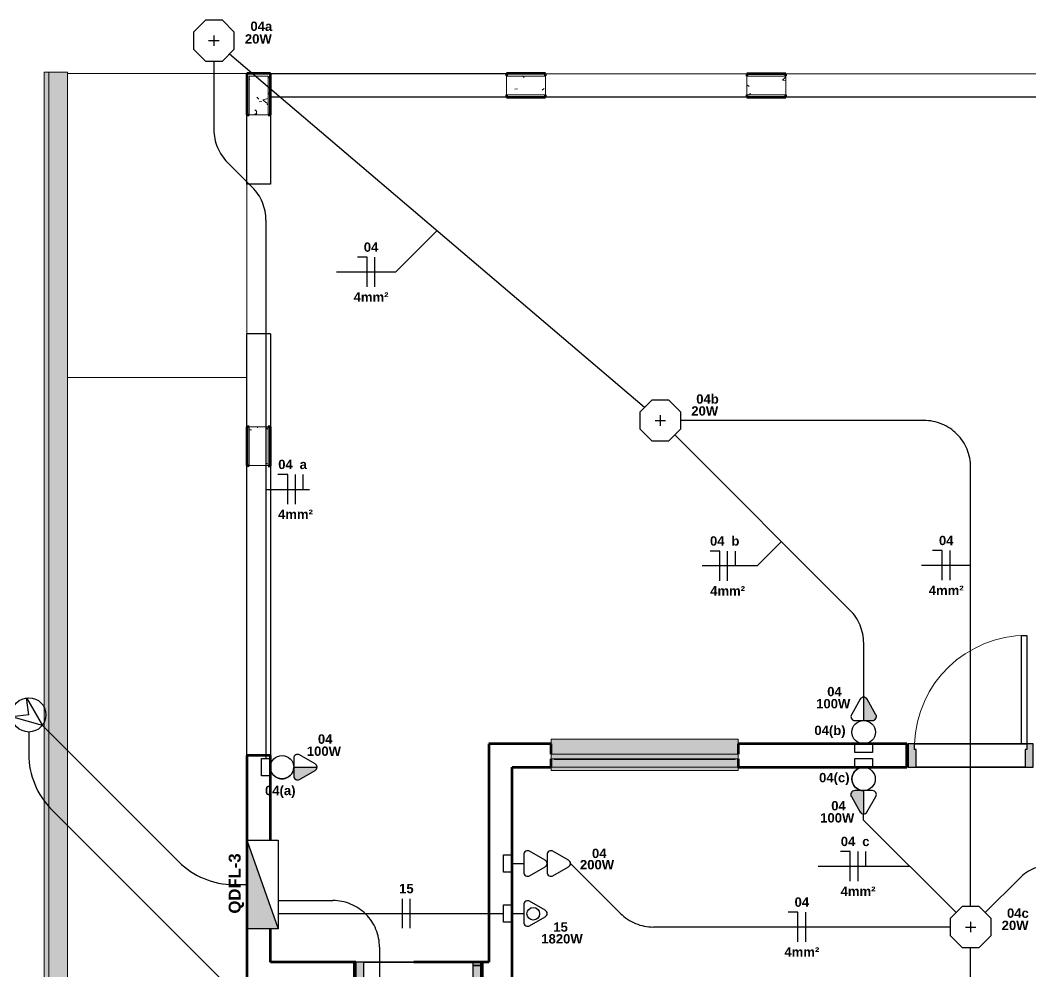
# Model space of a CAD drawing. Extents: x 1450 to 1868, y 82 to 351.
# Drawn here: x 1494.65 to 1501.13, y 143.37 to 149.48 of the extents above; entities that cross this region are included whole.
import ezdxf
from ezdxf.enums import TextEntityAlignment as Align

# ---------------------------------------------------------------- set-up
doc = ezdxf.new("R2010")
doc.units = 0
doc.header["$LTSCALE"] = 0.5
doc.linetypes.add('ELETRODUTO_TETO', pattern=[1000, 1000, 0])
doc.layers.get('0').update_dxf_attribs({"linetype": 'CONTINUOUS'})
for name, color, linetype, lineweight in [('A-DOOR', 31, 'CONTINUOUS', 25), ('A-DOOR-FRAM', 31, 'CONTINUOUS', 9), ('A-FLOR', 192, 'CONTINUOUS', 9), ('A-GLAZ', 151, 'CONTINUOUS', 9), ('A-WALL', 113, 'CONTINUOUS', 30), ('S-BEAM', 12, 'CONTINUOUS', 9), ('S-COLS', 52, 'CONTINUOUS', 9)]:
    doc.layers.add(name, color=color, linetype=linetype, lineweight=lineweight)
for name, color, linetype in [('CENTRAL DE AR', 10, 'CONTINUOUS'), ('Derivação', 7, 'CONTINUOUS'), ('ELETRODUTO', 7, 'CONTINUOUS'), ('ELETRODUTO_TETO', 2, 'CONTINUOUS'), ('FIACAO', 7, 'CONTINUOUS'), ('Iluminação', 7, 'CONTINUOUS'), ('INDICACAO_BIT_FIACAO', 7, 'CONTINUOUS'), ('INDICACAO_CIRCUITO', 2, 'CONTINUOUS'), ('INDICACAO_INTERRUPTOR_FIA', 2, 'CONTINUOUS'), ('INDICACAO_POTENCIA', 1, 'CONTINUOUS'), ('INTERRUPTORES', 1, 'CONTINUOUS'), ('LINHA_DE_CHAMADA', 7, 'CONTINUOUS'), ('LUMINÁRIAS', 3, 'CONTINUOUS'), ('QUADROS', 7, 'CONTINUOUS'), ('Texto', 1, 'CONTINUOUS'), ('TOMADAS ABNT', 10, 'CONTINUOUS'), ('X_LIGACAO_VIRTUAL_OBJ', 7, 'CONTINUOUS')]:
    doc.layers.add(name, color=color, linetype=linetype)
doc.styles.add('Arial', font='arialbd.ttf', dxfattribs={"height": 100})

# ---------------------------------------------------------------- blocks, each defined once
blk = doc.blocks.new('Porta Simples de Abrir - 70x210cm - Marco de Madeira-3450791-Planta Baixa')
at = {"layer": 'A-DOOR-FRAM', "lineweight": 25}
h = blk.add_hatch(color=256, dxfattribs=at)
h.paths.add_polyline_path([(-400, -75), (-350, -75), (-350, 38), (-360, 38), (-360, 75), (-400, 75), (-400, -55.9)], flags=0)
h.paths.add_polyline_path([(350, -75), (400, -75), (400, 75), (360, 75), (359.9, 38), (350, 38), (350, -49.8)], flags=0)
at = {"layer": 'A-DOOR'}
for p, q in [((325, 75), (325, 771)), ((325, 771), (360, 771)), ((360, 771), (360, 75)), ((360, 75), (-360, 75)), ((360, 75), (325, 75)), ((-350, -75), (350, -75))]:
    blk.add_line(p, q, dxfattribs=at)
at = {"layer": 'A-DOOR', "lineweight": 9}
blk.add_arc((360, 50.9), 720.1, 90, 178.07863, dxfattribs=at)
at = {"layer": 'A-DOOR-FRAM', "lineweight": 25}
for p, q in [((-360, 75), (-400, 75)), ((-400, 75), (-400, -75)), ((-360, 38), (-360, 75)), ((360, 75), (360, 38)), ((400, 75), (360, 75)), ((400, -75), (400, 75)), ((-350, 38), (-360, 38)), ((-350, -75), (-350, 38)), ((360, 38), (350, 38)), ((350, 38), (350, -75)), ((-400, -75), (-350, -75)), ((350, -75), (400, -75))]:
    blk.add_line(p, q, dxfattribs=at)
blk = doc.blocks.new('Janela 2 Folhas Metalon - Janela 2 Folhas Metalon-3066233-Planta Baixa')
at = {"layer": 'A-GLAZ'}
h = blk.add_hatch(color=256, dxfattribs=at)
h.paths.add_polyline_path([(-600, -75), (600, -75), (600, -20), (580, -20), (579.6, -25), (-580, -25), (-580, -20), (-600, -20), (-600, -74)], flags=0)
h.paths.add_polyline_path([(-600, 10), (600, 10), (600, 105), (-600, 105), (-600, 40)], flags=0)
for points in [[(-600, -20), (600, -20), (600, 10), (-600, 10)], [(-580, -25), (0, -25), (0, -20), (-580, -20), (-580, -21.7)], [(0, -25), (580, -25), (580, -20), (0, -20), (0, -22.5)], [(-600, -95), (600, -95), (599.9, -75), (-600, -75)]]:
    blk.add_hatch(color=256, dxfattribs=at).paths.add_polyline_path(points, flags=0)
for p, q in [((600, 105), (-600, 105)), ((-600, 105), (-600, 75)), ((600, 75), (600, 105)), ((-600, 10), (600, 10)), ((-600, 10), (-600, -20)), ((600, -20), (600, 10)), ((600, -20), (-600, -20)), ((-580, -20), (-580, -25)), ((0, -25), (-580, -25)), ((0, -20), (0, -25)), ((0, -25), (0, -20)), ((580, -25), (0, -25)), ((580, -25), (580, -20)), ((600, -75), (-600, -75)), ((-600, -75), (-600, -95)), ((-600, -95), (600, -95)), ((600, -95), (600, -75))]:
    blk.add_line(p, q, dxfattribs=at)
blk = doc.blocks.new('Pilar Retangular de Concreto - 12x30 cm-3076736-Planta Baixa')
at = {"layer": 'S-COLS'}
h = blk.add_hatch(dxfattribs=at)
h.set_pattern_fill('FP_4', color=256, style=0, pattern_type=2)
h.set_pattern_definition([(45, (11883.38, 11600.1), (360.203, -63.514), [38.1, -419.1]), (350, (11883.38, 11600.1), (-36.914, 386.8025), [30.48, -335.28]), (95.451, (11913.4, 11594.8), (323.2915, 323.287), [32.38, -356.18]), (41.184, (11892.23, 11701.3), (532.767, -131.018), [57.15, -628.65]), (91.636, (11936.63, 11690.4), (516.128, 451.59), [48.57, -534.27]), (346.184, (11892.23, 11701.3), (516.132, 451.585), [45.72, -502.92]), (16, (11940.62, 11671.58), (284.2486, -230.18), [38.1, -419.1]), (321, (11940.62, 11671.58), (155.24, 356.2015), [30.48, -335.28]), (66.451, (11964.3, 11652.4), (439.49, 126.018), [32.38, -356.18]), (32.5, (11883.38, 11600.1), (20.8921, 167.9283), [16.764, -314.452, 16.764, -323.596, -336.55]), (32.5, (11883.38, 11600.1), (20.8921, 167.9283), [-671.576, 16.764, -319.786]), (2.5, (11883.38, 11600.1), (150.593, 187.9517), [16.764, -177.292, 16.764, -306.832, -128.27]), (2.5, (11883.38, 11600.1), (150.593, 187.9517), [-517.652, 16.764, -111.506]), (322.5, (11770.52, 11609.97), (269.1512, -35.0498), [16.764, -110.236, 16.764, -905.256]), (322.5, (11770.52, 11609.97), (269.1512, -35.0498), [-143.764, -379.476, 16.764, -509.016]), (312.5, (11719.92, 11614.4), (299.5633, 24.8387), [16.764, -148.336, 16.764, -246.38, -373.38]), (312.5, (11719.92, 11614.4), (299.5633, 24.8387), [-428.244, 16.764, -356.616])])
h.paths.add_polyline_path([(-60, -125), (60, -125), (60, 125), (-60, 125), (-60, -113.2)], flags=0)
for p, q in [((60, 125), (-60, 125)), ((-60, 125), (-60, -125)), ((60, -125), (60, 125)), ((-60, -125), (60, -125))]:
    blk.add_line(p, q, dxfattribs=at)
blk = doc.blocks.new('Pilar Retangular de Concreto - 12x30 cm-V1-Planta Baixa')
at = {"layer": 'S-COLS'}
h = blk.add_hatch(dxfattribs=at)
h.set_pattern_fill('FP_5', color=256, style=0, pattern_type=2)
h.set_pattern_definition([(135, (-11535.1, 10168.38), (63.514, 360.203), [38.1, -419.1]), (80, (-11535.1, 10168.38), (-386.8025, -36.914), [30.48, -335.28]), (185.451, (-11529.8, 10198.4), (-323.287, 323.2915), [32.38, -356.18]), (131.184, (-11636.3, 10177.23), (131.018, 532.767), [57.15, -628.65]), (181.636, (-11625.4, 10221.63), (-451.59, 516.128), [48.57, -534.27]), (76.184, (-11636.3, 10177.23), (-451.585, 516.132), [45.72, -502.92]), (106, (-11606.58, 10225.62), (230.18, 284.2486), [38.1, -419.1]), (51, (-11606.58, 10225.62), (-356.2015, 155.24), [30.48, -335.28]), (156.451, (-11587.4, 10249.3), (-126.018, 439.49), [32.38, -356.18]), (122.5, (-11535.1, 10168.38), (-167.9283, 20.8921), [16.764, -314.452, 16.764, -660.146]), (122.5, (-11535.1, 10168.38), (-167.9283, 20.8921), [-347.98, -323.596, 16.764, -319.786]), (92.5, (-11535.1, 10168.38), (-187.9517, 150.593), [16.764, -177.292, 16.764, -435.102]), (92.5, (-11535.1, 10168.38), (-187.9517, 150.593), [-210.82, -306.832, 16.764, -111.506]), (52.5, (-11544.97, 10055.52), (35.0498, 269.1512), [16.764, -110.236, 16.764, -905.256]), (52.5, (-11544.97, 10055.52), (35.0498, 269.1512), [-143.764, -379.476, 16.764, -509.016]), (42.5, (-11549.4, 10004.92), (-24.8387, 299.5633), [16.764, -148.336, 16.764, -246.38, -373.38]), (42.5, (-11549.4, 10004.92), (-24.8387, 299.5633), [-428.244, 16.764, -356.616])])
h.paths.add_polyline_path([(60, -125), (60, 125), (-60, 125), (-60, -125)], flags=0)
for p, q in [((60, 125), (-60, 125)), ((-60, 125), (-60, -125)), ((60, -125), (60, 125)), ((-60, -125), (60, -125))]:
    blk.add_line(p, q, dxfattribs=at)
blk = doc.blocks.new('Pilar Retangular de Concreto - 12x30 cm-V2-Planta Baixa')
at = {"layer": 'S-COLS'}
h = blk.add_hatch(dxfattribs=at)
h.set_pattern_fill('FP_6', color=256, style=0, pattern_type=2)
h.set_pattern_definition([(135, (-11535.1, 8628.38), (63.514, 360.203), [38.1, -419.1]), (80, (-11535.1, 8628.38), (-386.8025, -36.914), [30.48, -335.28]), (185.451, (-11529.8, 8658.4), (-323.287, 323.2915), [32.38, -356.18]), (131.184, (-11636.3, 8637.23), (131.018, 532.767), [57.15, -628.65]), (181.636, (-11625.4, 8681.63), (-451.59, 516.128), [48.57, -534.27]), (76.184, (-11636.3, 8637.23), (-451.585, 516.132), [45.72, -502.92]), (106, (-11606.58, 8685.62), (230.18, 284.2486), [38.1, -419.1]), (51, (-11606.58, 8685.62), (-356.201, 155.24), [30.48, -335.28]), (156.451, (-11587.4, 8709.3), (-126.018, 439.49), [32.38, -356.18]), (122.5, (-11535.1, 8628.38), (-167.9283, 20.8921), [16.764, -314.452, 16.764, -660.146]), (122.5, (-11535.1, 8628.38), (-167.9283, 20.8921), [-347.98, -323.596, 16.764, -319.786]), (92.5, (-11535.1, 8628.38), (-187.9517, 150.593), [16.764, -177.292, 16.764, -306.832, -128.27]), (92.5, (-11535.1, 8628.38), (-187.9517, 150.593), [-517.652, 16.764, -111.506]), (52.5, (-11544.97, 8515.52), (35.0498, 269.1512), [16.764, -110.236, 16.764, -379.476, -525.78]), (52.5, (-11544.97, 8515.52), (35.0498, 269.1512), [-523.24, 16.764, -509.016]), (42.5, (-11549.4, 8464.92), (-24.8387, 299.5633), [16.764, -148.336, 16.764, -246.38, -373.38]), (42.5, (-11549.4, 8464.92), (-24.8387, 299.5633), [-428.244, 16.764, -356.616])])
h.paths.add_polyline_path([(60, -125), (60, 125), (-60, 125), (-60, -125)], flags=0)
for p, q in [((60, 125), (-60, 125)), ((-60, 125), (-60, -125)), ((60, -125), (60, 125)), ((-60, -125), (60, -125))]:
    blk.add_line(p, q, dxfattribs=at)
blk = doc.blocks.new('Pilar Retangular de Concreto - 12x30 cm-3076822-Planta Baixa')
at = {"layer": 'S-COLS'}
h = blk.add_hatch(dxfattribs=at)
h.set_pattern_fill('FP_8', color=256, style=0, pattern_type=2)
h.set_pattern_definition([(45, (11883.38, 13850.1), (360.203, -63.5137), [38.1, -419.1]), (350, (11883.38, 13850.1), (-36.914, 386.8025), [30.48, -335.28]), (95.451, (11913.4, 13844.8), (323.2915, 323.287), [32.38, -356.18]), (41.184, (11892.23, 13951.3), (532.767, -131.018), [57.15, -628.65]), (91.636, (11936.63, 13940.4), (516.128, 451.59), [48.57, -534.27]), (346.184, (11892.23, 13951.3), (516.132, 451.585), [45.72, -502.92]), (16, (11940.62, 13921.58), (284.2486, -230.1803), [38.1, -419.1]), (321, (11940.62, 13921.58), (155.24, 356.2015), [30.48, -335.28]), (66.451, (11964.3, 13902.4), (439.49, 126.018), [32.38, -356.18]), (32.5, (11883.38, 13850.1), (20.8921, 167.9283), [16.764, -314.452, 16.764, -323.596, -336.55]), (32.5, (11883.38, 13850.1), (20.8921, 167.9283), [-671.576, 16.764, -319.786]), (2.5, (11883.38, 13850.1), (150.593, 187.9517), [16.764, -177.292, 16.764, -306.832, -128.27]), (2.5, (11883.38, 13850.1), (150.593, 187.9517), [-517.652, 16.764, -111.506]), (322.5, (11770.52, 13859.97), (269.1512, -35.0498), [16.764, -110.236, 16.764, -905.256]), (322.5, (11770.52, 13859.97), (269.1512, -35.0498), [-143.764, -379.476, 16.764, -509.016]), (312.5, (11719.92, 13864.4), (299.5633, 24.8387), [16.764, -148.336, 16.764, -246.38, -373.38]), (312.5, (11719.92, 13864.4), (299.5633, 24.8387), [-428.244, 16.764, -356.616])])
h.paths.add_polyline_path([(-60, -125), (60, -125), (60, 125), (-60, 125), (-60, -113.2)], flags=0)
for p, q in [((60, 125), (-60, 125)), ((-60, 125), (-60, -125)), ((60, -125), (60, 125)), ((-60, -125), (60, -125))]:
    blk.add_line(p, q, dxfattribs=at)
blk = doc.blocks.new('Meio-Fio - Meio-Fio-3070643-Planta Baixa')
at = {"layer": 'S-BEAM'}
h = blk.add_hatch(dxfattribs=at)
h.set_pattern_fill('FP_11', color=256, style=0, pattern_type=2)
h.set_pattern_definition([(85, (-17580.09, 13258.38), (-65.7933, 413.70855), [16.764, -288.036, 16.764, -1913.636]), (85, (-17580.09, 13258.38), (-65.7933, 413.70855), [-321.564, -288.036, 16.764, -592.836, -1016]), (85, (-17580.09, 13258.38), (-65.7933, 413.70855), [-1219.2, 16.764, -288.036, 16.764, -694.436]), (85, (-17580.09, 13258.38), (-65.7933, 413.70855), [-1540.764, -186.436, 16.764, -491.236]), (205, (-17617.42, 13414.62), (-325.38547, -263.83293), [16.764, -288.036, 16.764, -1913.636]), (205, (-17617.42, 13414.62), (-325.38547, -263.83293), [-321.564, -288.036, 16.764, -592.836, -1016]), (205, (-17617.42, 13414.62), (-325.38547, -263.83293), [-1219.2, 16.764, -288.036, 16.764, -694.436]), (205, (-17617.42, 13414.62), (-325.38547, -263.83293), [-1540.764, -186.436, 16.764, -491.236]), (325, (-17815.42, 13482.94), (391.17876, -149.8756), [16.764, -288.036, 16.764, -1913.636]), (325, (-17815.42, 13482.94), (391.17876, -149.8756), [-321.564, -288.036, 16.764, -592.836, -1016]), (325, (-17815.42, 13482.94), (391.17876, -149.8756), [-1219.2, 16.764, -288.036, 16.764, -694.436]), (325, (-17815.42, 13482.94), (391.17876, -149.8756), [-1540.764, -186.436, 16.764, -491.236])])
h.paths.add_polyline_path([(6130, 30), (6130, 150), (-6130, 150), (-6130, 30), (4518.8, 30)], flags=0)
h = blk.add_hatch(dxfattribs=at)
h.set_pattern_fill('FP_12', color=256, style=0, pattern_type=2)
h.set_pattern_definition([(33.915, (-17580.094, 808.14), (42.32873, 101.07995), [6.855, -117.775, 6.855, -782.466]), (33.915, (-17580.094, 808.14), (42.32873, 101.07995), [-131.484, -117.775, 6.855, -242.405, -415.432]), (33.915, (-17580.094, 808.14), (42.32873, 101.07995), [-498.518, 6.855, -117.775, 6.855, -283.948]), (33.915, (-17580.094, 808.14), (42.32873, 101.07995), [-630.002, -76.232, 6.855, -200.861]), (182.49, (-17576.167, 847.09), (-382.092265, -41.650331), [16.516, -283.783, -1901.899]), (182.49, (-17576.167, 847.09), (-382.092265, -41.650331), [-300.3, 16.516, -283.783, -1601.599]), (182.49, (-17576.167, 847.09), (-382.092265, -41.650331), [-600.6, 16.516, -584.083, -1000.999]), (182.49, (-17576.167, 847.09), (-382.092265, -41.650331), [-1201.199, 16.516, -283.783, -700.7]), (182.49, (-17576.167, 847.09), (-382.092265, -41.650331), [-1501.499, 16.516, -183.683, -500.5]), (182.49, (-17576.167, 847.09), (-382.092265, -41.650331), [-1701.699, 16.516, -483.983]), (343.967, (-17750.073, 875.403), (339.76319, -59.43227), [11.25, -193.297, -1295.463]), (343.967, (-17750.073, 875.403), (339.76319, -59.43227), [-204.547, 11.25, -193.297, -1090.916]), (343.967, (-17750.073, 875.403), (339.76319, -59.43227), [-409.093, 11.25, -397.843, -681.822]), (343.967, (-17750.073, 875.403), (339.76319, -59.43227), [-818.187, 11.25, -193.297, -477.276]), (343.967, (-17750.073, 875.403), (339.76319, -59.43227), [-1022.734, 11.25, -125.114, -340.911]), (343.967, (-17750.073, 875.403), (339.76319, -59.43227), [-1159.098, 11.25, -329.661])])
h.paths.add_polyline_path([(6130, 0), (6130, 30), (-6130, 30), (-6130, 0), (6127.4, 0)], flags=0)
for p, q in [((-6130, 30), (-6130, 150)), ((6130, 150), (-6130, 150)), ((-6130, 0), (-6130, 30)), ((-6130, 30), (6130, 30)), ((-6130, 0), (6130, 0))]:
    blk.add_line(p, q, dxfattribs=at)
blk = doc.blocks.new('*U216', base_point=(-46368.81, 15687.36))
for p, q in [((-46370.98, 15723.52), (-46376.68, 15713.56)), ((-46360.95, 15713.56), (-46366.64, 15723.52)), ((-46370.98, 15708.56), (-46376.68, 15698.6)), ((-46374.5, 15709.82), (-46368.81, 15709.82)), ((-46368.81, 15709.82), (-46363.12, 15709.82)), ((-46360.95, 15698.6), (-46366.64, 15708.56)), ((-46374.5, 15694.86), (-46368.81, 15694.86)), ((-46368.81, 15687.36), (-46368.81, 15694.86)), ((-46368.81, 15694.86), (-46363.12, 15694.86))]:
    blk.add_line(p, q)
blk.add_lwpolyline([(-46374.42, 15687.36), (-46363.21, 15687.36), (-46363.21, 15681.75), (-46374.42, 15681.75)], close=True)
for centre, start, end in [((-46368.81, 15722.28), 29.74488, 150.25512), ((-46374.5, 15712.32), 150.25512, 270), ((-46363.12, 15712.32), 270, 29.74488), ((-46368.81, 15707.32), 29.74488, 150.25512), ((-46374.5, 15697.36), 150.25512, 270), ((-46363.12, 15697.36), 270, 29.74488)]:
    blk.add_arc(centre, 2.5, start, end)
blk = doc.blocks.new('*U180', base_point=(-47642.08, 18654.21))
for p, q in [((-47644.25, 18675.42), (-47649.94, 18665.45)), ((-47634.22, 18665.45), (-47639.91, 18675.42)), ((-47647.77, 18661.71), (-47642.08, 18661.71)), ((-47642.08, 18661.71), (-47636.39, 18661.71)), ((-47642.08, 18654.21), (-47642.08, 18661.71))]:
    blk.add_line(p, q)
blk.add_lwpolyline([(-47647.68, 18654.21), (-47636.48, 18654.21), (-47636.48, 18648.61), (-47647.68, 18648.61)], close=True)
blk.add_circle((-47641.91, 18667.76), 4.02)
for centre, start, end in [((-47642.08, 18674.17), 29.74488, 150.25512), ((-47647.77, 18664.21), 150.25512, 270), ((-47636.39, 18664.21), 270, 29.74488)]:
    blk.add_arc(centre, 2.5, start, end)
blk = doc.blocks.new('Apartamento01')
at = {"layer": 'A-WALL'}
for p, q in [((344.19, 30.11), (513.04, 44.89)), ((190.77, 16.69), (319.28, 27.93)), ((514.35, 29.94), (345.49, 15.17)), ((14.94, 1.31), (165.87, 14.51)), ((320.59, 12.99), (192.08, 1.75)), ((167.17, -0.43), (16.25, -13.64)), ((17.25, -25.09), (21.13, -69.42)), ((6.19, -70.73), (2.31, -26.4)), ((21.13, -69.42), (6.19, -70.73)), ((29.5, -165.06), (14.56, -166.36)), ((19.74, -225.64), (14.56, -166.36)), ((29.5, -165.06), (34.68, -224.33)), ((38.13, -435.84), (21.92, -250.54)), ((36.86, -249.24), (53.07, -434.53)), ((463.85, -391.06), (535.57, -384.79)), ((458.87, -391.5), (459.86, -391.41)), ((535.89, -399.82), (466.15, -405.92)), ((461.17, -406.35), (460.17, -406.44)), ((124.27, -561.3), (194, -555.2)), ((155.28, -558.59), (156.27, -558.51)), ((74.58, -565.65), (75.58, -565.56))]:
    blk.add_line(p, q, dxfattribs=at)
at = {"layer": 'A-WALL', "lineweight": 70}
for p, q in [((344.19, 30.11), (319.28, 27.93)), ((319.28, 27.93), (319.41, 26.44)), ((344.32, 28.62), (344.19, 30.11)), ((190.77, 16.69), (165.87, 14.51)), ((165.87, 14.51), (166, 13.02)), ((190.9, 15.2), (190.77, 16.69)), ((320.46, 14.48), (320.59, 12.99)), ((320.59, 12.99), (345.49, 15.17)), ((345.49, 15.17), (345.36, 16.66)), ((14.94, 1.31), (0, 0)), ((0, 0), (2.31, -26.4)), ((17.25, -25.09), (14.94, 1.31)), ((167.04, 1.06), (167.17, -0.43)), ((167.17, -0.43), (192.08, 1.75)), ((192.08, 1.75), (191.95, 3.24)), ((15.76, -25.22), (17.25, -25.09)), ((2.31, -26.4), (3.8, -26.27)), ((21.24, -225.51), (19.74, -225.64)), ((19.74, -225.64), (21.92, -250.54)), ((34.68, -224.33), (33.19, -224.46)), ((36.86, -249.24), (34.68, -224.33)), ((21.92, -250.54), (23.41, -250.41)), ((35.37, -249.37), (36.86, -249.24)), ((458.87, -391.5), (351.28, -400.91)), ((460.17, -406.44), (458.87, -391.5)), ((351.28, -400.91), (351.84, -407.38)), ((352.59, -415.85), (460.17, -406.44)), ((231.73, -411.37), (191.89, -414.85)), ((232.3, -417.84), (231.73, -411.37)), ((352.11, -410.37), (352.59, -415.85)), ((191.89, -414.85), (204.09, -554.32)), ((233.04, -426.31), (232.56, -420.83)), ((208.14, -428.49), (233.04, -426.31)), ((221.21, -577.92), (208.14, -428.49)), ((53.07, -434.53), (38.13, -435.84)), ((38.13, -435.84), (59.7, -682.39)), ((57.8, -488.56), (53.07, -434.53)), ((64.62, -566.52), (62.77, -545.34)), ((204.09, -554.32), (156.27, -558.51)), ((199.98, -554.68), (201.29, -569.62)), ((119.29, -561.74), (64.62, -566.52)), ((119.6, -576.77), (118.29, -561.83))]:
    blk.add_line(p, q, dxfattribs=at)
at = {"layer": 'A-WALL', "lineweight": 9}
for p, q in [((344.19, 30.01), (319.29, 27.83)), ((190.78, 16.59), (165.88, 14.41)), ((345.48, 15.27), (320.58, 13.09)), ((14.95, 1.21), (0.01, -0.1)), ((2.41, -26.39), (0.1, 0.01)), ((192.07, 1.85), (167.17, -0.33)), ((15.12, -0.69), (13.62, -0.82)), ((15.16, -1.18), (13.67, -1.31)), ((16.03, -11.15), (14.54, -11.28)), ((16.08, -11.64), (14.58, -11.77)), ((17.15, -25.1), (16.15, -13.64)), ((16.15, -13.64), (16.25, -13.64)), ((22.02, -250.53), (19.84, -225.63)), ((36.76, -249.24), (34.58, -224.34)), ((192.06, -416.85), (192.16, -416.84)), ((194.18, -557.2), (199.16, -556.76)), ((194.22, -557.69), (199.2, -557.26))]:
    blk.add_line(p, q, dxfattribs=at)
blk = doc.blocks.new('*U497', base_point=(-29157.03, 35463.94))
blk.add_hatch(color=256).paths.add_polyline_path([(-29128.53, 35453.94), (-29128.53, 35473.94), (-29185.53, 35453.94)])
blk.add_line((-29185.53, 35453.94), (-29128.53, 35473.94))
blk.add_lwpolyline([(-29185.53, 35453.94), (-29185.53, 35473.94), (-29128.53, 35473.94), (-29128.53, 35453.94)], close=True)
blk = doc.blocks.new('*U498', base_point=(-28822.04, 34409.44))
at = {"layer": 'LUMINÁRIAS'}
blk.add_lwpolyline([(-28835.13, 34414.86), (-28835.13, 34404.02), (-28827.47, 34396.35), (-28816.62, 34396.35), (-28808.95, 34404.02), (-28808.95, 34414.86), (-28816.62, 34422.53), (-28827.47, 34422.53)], close=True, dxfattribs=at)
for points in [[(-28822.04, 34412.81), (-28822.04, 34406.08)], [(-28825.41, 34409.44), (-28818.68, 34409.44)]]:
    blk.add_lwpolyline(points, dxfattribs=at)
blk = doc.blocks.new('*U505', base_point=(-28693.26, 33982.14))
at = {"layer": 'LUMINÁRIAS'}
blk.add_lwpolyline([(-28706.35, 33987.56), (-28706.35, 33976.72), (-28698.68, 33969.05), (-28687.84, 33969.05), (-28680.17, 33976.72), (-28680.17, 33987.56), (-28687.84, 33995.23), (-28698.68, 33995.23)], close=True, dxfattribs=at)
for points in [[(-28693.26, 33985.5), (-28693.26, 33978.77)], [(-28696.62, 33982.14), (-28689.89, 33982.14)]]:
    blk.add_lwpolyline(points, dxfattribs=at)
blk = doc.blocks.new('*U515', base_point=(-29202.11, 34504.7))
at = {"layer": 'LUMINÁRIAS'}
blk.add_lwpolyline([(-29215.2, 34510.12), (-29215.2, 34499.28), (-29207.53, 34491.61), (-29196.68, 34491.61), (-29189.02, 34499.28), (-29189.02, 34510.12), (-29196.68, 34517.79), (-29207.53, 34517.79)], close=True, dxfattribs=at)
for points in [[(-29205.47, 34504.7), (-29198.74, 34504.7)], [(-29202.11, 34508.06), (-29202.11, 34501.34)]]:
    blk.add_lwpolyline(points, dxfattribs=at)
blk = doc.blocks.new('*U520', base_point=(-29700.53, 34331.54))
at = {"linetype": 'ByBlock'}
blk.add_lwpolyline([(-29700.53, 34331.54), (-29700.53, 34509.22)], dxfattribs=at)
blk = doc.blocks.new('*U522', base_point=(-29700.53, 34535.4))
at = {"linetype": 'ByBlock'}
blk.add_lwpolyline([(-29700.53, 34535.4), (-29700.53, 34817.34, 0.414214), (-29730.53, 34847.34), (-29886.44, 34847.34)], format="xyb", dxfattribs=at)
blk = doc.blocks.new('*U523', base_point=(-29691.27, 34531.57))
at = {"linetype": 'ByBlock'}
blk.add_lwpolyline([(-29691.27, 34531.57), (-29669.29, 34553.55, -0.198912), (-29648.08, 34562.34), (-29422.62, 34562.34)], format="xyb", dxfattribs=at)
blk = doc.blocks.new('*U537', base_point=(-30175.74, 35082.54))
at = {"linetype": 'ByBlock'}
blk.add_lwpolyline([(-30175.74, 35082.54), (-29909.53, 34855.85)], dxfattribs=at)
blk = doc.blocks.new('*U666', base_point=(-29713.62, 34522.31))
at = {"linetype": 'ByBlock'}
blk.add_lwpolyline([(-29713.62, 34522.31), (-29903.9, 34522.31, -0.198912), (-29925.11, 34531.1), (-29957.11, 34563.1), (-29957.11, 34563.1)], format="xyb", dxfattribs=at)
blk = doc.blocks.new('*U667', base_point=(-30144.53, 34531.01))
at = {"linetype": 'ByBlock'}
blk.add_lwpolyline([(-30144.53, 34531.01), (-30000.13, 34531.01)], dxfattribs=at)
blk = doc.blocks.new('*U668', base_point=(-30144.53, 34539.6))
at = {"linetype": 'ByBlock'}
blk.add_lwpolyline([(-30144.53, 34539.6), (-30144.26, 34539.33), (-30109.53, 34539.33, -0.414214), (-30079.53, 34509.33), (-30079.53, 34362.93)], format="xyb", dxfattribs=at)
blk = doc.blocks.new('*U775', base_point=(-33117.14, 34905.94))
at = {"linetype": 'ByBlock'}
blk.add_arc((-33117.14, 34898.44), 7.5, 270, 90, dxfattribs=at)
blk = doc.blocks.new('*U763', base_point=(-33353.58, 35808.49))
at = {"linetype": 'ByBlock'}
blk.add_lwpolyline([(-33353.58, 35808.49), (-33353.57, 35808.49)], dxfattribs=at)
blk = doc.blocks.new('*U762', base_point=(-33475.09, 35665.19))
blk.add_hatch(color=256).paths.add_polyline_path([(-33461.38, 35663.02, 0.269143), (-33460.13, 35665.19), (-33475.09, 35665.19), (-33475.09, 35659.5, 0.575867), (-33471.35, 35657.33)])
for p, q in [((-33475.09, 35670.89), (-33475.09, 35665.19)), ((-33461.38, 35667.36), (-33471.35, 35673.06)), ((-33475.09, 35665.19), (-33475.09, 35659.5)), ((-33475.09, 35665.19), (-33460.13, 35665.19)), ((-33471.35, 35657.33), (-33461.38, 35663.02))]:
    blk.add_line(p, q)
for centre, start, end in [((-33472.59, 35670.89), 60.25512, 180), ((-33462.63, 35665.19), 299.74488, 60.25512), ((-33472.59, 35659.5), 180, 299.74488)]:
    blk.add_arc(centre, 2.5, start, end)
blk = doc.blocks.new('*U761', base_point=(-33475.09, 35665.19))
blk.add_lwpolyline([(-33475.09, 35670.8), (-33475.09, 35659.59), (-33480.69, 35659.59), (-33480.69, 35670.8)], close=True)
blk.add_circle((-33467.59, 35665.19), 7.5)
blk = doc.blocks.new('*U778', base_point=(-32711.75, 35385.94))
at = {"linetype": 'ByBlock'}
blk.add_arc((-32711.75, 35378.44), 7.5, 90, 90, dxfattribs=at)
blk = doc.blocks.new('*U790', base_point=(-30185.74, 35077.96))
at = {"linetype": 'ByBlock'}
blk.add_lwpolyline([(-30185.74, 35077.96), (-30185.74, 35034.02, 0.198912), (-30176.96, 35012.81), (-30161.12, 34996.97, -0.198912), (-30152.33, 34975.75), (-30152.33, 34630.51)], format="xyb", dxfattribs=at)
blk = doc.blocks.new('*U791', base_point=(-29769.11, 34669.8))
at = {"linetype": 'ByBlock'}
blk.add_lwpolyline([(-29769.11, 34669.8), (-29769.11, 34704.49, 0.198912), (-29777.9, 34725.7), (-29890.27, 34838.08)], format="xyb", dxfattribs=at)
blk = doc.blocks.new('*U792', base_point=(-29769.11, 34654.84))
at = {"linetype": 'ByBlock'}
blk.add_arc((-29769.11, 34647.34), 7.5, 90, 90, dxfattribs=at)
blk = doc.blocks.new('*U793', base_point=(-29769.17, 34609.84))
at = {"linetype": 'ByBlock'}
blk.add_arc((-29769.17, 34617.34), 7.5, 270, 270, dxfattribs=at)
blk = doc.blocks.new('*U794', base_point=(-30134.53, 34624.91))
at = {"linetype": 'ByBlock'}
blk.add_arc((-30142.03, 34624.91), 7.5, 180, 180, dxfattribs=at)
blk = doc.blocks.new('*U801', base_point=(-30134.53, 34624.91))
at = {"linetype": 'ByBlock'}
blk.add_arc((-30142.03, 34624.91), 7.5, 360, 360, dxfattribs=at)
blk = doc.blocks.new('*U809', base_point=(-29709.79, 34531.57))
at = {"linetype": 'ByBlock'}
blk.add_lwpolyline([(-29709.79, 34531.57), (-29769.17, 34590.95), (-29769.17, 34594.88)], dxfattribs=at)
blk = doc.blocks.new('*U699', base_point=(576.818, 148.746))
blk.add_line((576.818, 148.556), (576.818, 148.936))
blk = doc.blocks.new('*U836', base_point=(-30062.33, 34531.01))
at = {"xscale": 50, "yscale": 50, "zscale": 50}
for p in [(-30064.83, 34531.01), (-30059.83, 34531.01)]:
    blk.add_blockref('*U699', p, dxfattribs=at)
blk = doc.blocks.new('*U698', base_point=(608.67, 153.293))
for p, q in [((608.67, 153.483), (608.544, 153.483)), ((608.67, 153.103), (608.67, 153.483))]:
    blk.add_line(p, q)
blk = doc.blocks.new('*U700', base_point=(665.55, 144.199))
blk.add_line((665.55, 144.199), (665.55, 144.389))
blk = doc.blocks.new('*U879', base_point=(-29732.41, 34554.19))
at = {"xscale": 50.00000000000001, "yscale": 50.00000000000001, "zscale": 50.00000000000001}
for name, p in [('*U698', (-29737.41, 34554.19)), ('*U699', (-29732.41, 34554.19)), ('*U700', (-29727.41, 34554.19))]:
    blk.add_blockref(name, p, dxfattribs=at)
blk = doc.blocks.new('*U897', base_point=(-29700.53, 34676.37))
at = {"xscale": 50, "yscale": 50, "zscale": 50}
for name, p in [('*U698', (-29703.03, 34676.37)), ('*U699', (-29698.03, 34676.37))]:
    blk.add_blockref(name, p, dxfattribs=at)
blk = doc.blocks.new('*U900', base_point=(-29808.76, 34522.31))
at = {"xscale": 50, "yscale": 50, "zscale": 50}
for name, p in [('*U698', (-29811.26, 34522.31)), ('*U699', (-29806.26, 34522.31))]:
    blk.add_blockref(name, p, dxfattribs=at)
blk = doc.blocks.new('*U910', base_point=(-30035.02, 34962.71))
at = {"xscale": 50, "yscale": 50, "zscale": 50}
for name, p in [('*U698', (-30037.52, 34962.71)), ('*U699', (-30032.52, 34962.71))]:
    blk.add_blockref(name, p, dxfattribs=at)
blk = doc.blocks.new('*U912', base_point=(-29769.11, 34687.14))
at = {"xscale": 50.00000000000001, "yscale": 50.00000000000001, "zscale": 50.00000000000001}
for name, p in [('*U698', (-29774.11, 34687.14)), ('*U699', (-29769.11, 34687.14)), ('*U700', (-29764.11, 34687.14))]:
    blk.add_blockref(name, p, dxfattribs=at)
blk = doc.blocks.new('*U931', base_point=(-30152.33, 34813.13))
at = {"xscale": 50.00000000000001, "yscale": 50.00000000000001, "zscale": 50.00000000000001}
for name, p in [('*U698', (-30157.33, 34813.13)), ('*U699', (-30152.33, 34813.13)), ('*U700', (-30147.33, 34813.13))]:
    blk.add_blockref(name, p, dxfattribs=at)
blk = doc.blocks.new('*U1128', base_point=(-30595.43, 34282.62))
for points in [[(-30595.43, 34282.62), (-30603.22, 34290.4)], [(-30603.22, 34290.4), (-30584.42, 34282.62), (-30603.22, 34274.83)], [(-30595.43, 34282.62), (-30603.22, 34274.83)]]:
    blk.add_lwpolyline(points)
blk.add_circle((-30595.43, 34282.62), 11.01)
blk = doc.blocks.new('*U1130', base_point=(-30295.72, 34651.71))
at = {"linetype": 'ByBlock'}
blk.add_lwpolyline([(-30295.72, 34651.71), (-30208.26, 34564.24, 0.198912), (-30172.91, 34549.6), (-30164.53, 34549.6)], format="xyb", dxfattribs=at)
blk = doc.blocks.new('*U1131', base_point=(-30304.41, 34647.47))
at = {"linetype": 'ByBlock'}
blk.add_lwpolyline([(-30304.41, 34647.47), (-30304.41, 34633.12, 0.198912), (-30289.77, 34597.76), (-29542.81, 33850.8, 0.198912), (-29507.46, 33836.16), (-29410.34, 33836.16, -0.185339), (-29376.88, 33823.32), (-29044.14, 33523.72)], format="xyb", dxfattribs=at)

msp = doc.modelspace()

# ---------------------------------------------------------------- linework, layer by layer
at = {"layer": 'A-FLOR'}
for p, q in [((1496.1076, 149.1373), (1494.9576, 149.1373)), ((1496.1076, 148.4273), (1496.1076, 147.4673)), ((1494.9576, 147.1873), (1496.1076, 147.1873))]:
    msp.add_line(p, q, dxfattribs=at)
at = {"layer": 'LINHA_DE_CHAMADA'}
for points in [[(1497.3265, 148.1309), (1497.06, 147.8643), (1496.6827, 147.8643)], [(1496.2296, 146.4703), (1496.5079, 146.4703)], [(1499.5347, 146.1352), (1499.3787, 145.9792), (1499.0252, 145.9792)], [(1500.7476, 145.9822), (1500.4333, 145.9822)], [(1500.3581, 144.0515), (1499.7708, 144.0515)]]:
    msp.add_lwpolyline(points, dxfattribs=at)

# ---------------------------------------------------------------- block references
at = {"layer": 'A-DOOR', "xscale": 0.00100000000000115, "yscale": 0.00100000000000115, "zscale": 0.00100000000000115}
msp.add_blockref('Porta Simples de Abrir - 70x210cm - Marco de Madeira-3450791-Planta Baixa', (1500.7476, 144.7623), dxfattribs=at)
at = {"layer": 'A-DOOR', "xscale": 0.001000000000001151, "yscale": 0.001000000000001151, "zscale": 0.001000000000001151, "rotation": 179.9999999999908}
msp.add_blockref('Porta Simples de Abrir - 70x210cm - Marco de Madeira-3450791-Planta Baixa', (1497.2064, 143.3623), dxfattribs=at)
at = {"layer": 'A-GLAZ', "xscale": 0.00100000000000115, "yscale": 0.00100000000000115, "zscale": 0.00100000000000115}
msp.add_blockref('Janela 2 Folhas Metalon - Janela 2 Folhas Metalon-3066233-Planta Baixa', (1498.6576, 144.7623), dxfattribs=at)
at = {"layer": 'A-WALL', "xscale": 0.01000000108748102, "yscale": 0.01000000108748102, "zscale": 0.01000000108748102, "rotation": 354.9999999999916}
msp.add_blockref('Apartamento01', (1496.1076, 149.1373), dxfattribs=at)
at = {"layer": 'CENTRAL DE AR', "xscale": 0.01000000108748102, "yscale": 0.01000000108748102, "zscale": 0.01000000108748102, "rotation": 269.9999999998204}
msp.add_blockref('*U180', (1497.8076, 143.749), dxfattribs=at)
at = {"layer": 'Derivação', "xscale": 0.01000000108748102, "yscale": 0.01000000108748102, "zscale": 0.01000000108748102, "rotation": 322.1068842952135}
msp.add_blockref('*U1128', (1494.7088, 145.0236), dxfattribs=at)
at = {"layer": 'ELETRODUTO', "linetype": 'ELETRODUTO_TETO', "xscale": 0.01000000108748102, "yscale": 0.01000000108748102, "zscale": 0.01000000108748102}
for name, p in [('*U1130', (1494.7957, 144.956)), ('*U778', (1500.0618, 144.9873)), ('*U792', (1500.0618, 144.9873)), ('*U1131', (1494.7088, 144.9136)), ('*U794', (1496.4076, 144.688)), ('*U801', (1496.4076, 144.688)), ('*U793', (1500.0612, 144.5373))]:
    msp.add_blockref(name, p, dxfattribs=at)
for name, p, rotation in [('*U778', (1496.4076, 144.688), 270), ('*U775', (1496.4076, 144.688), 270), ('*U775', (1500.0612, 144.5373), 180)]:
    msp.add_blockref(name, p, dxfattribs=dict(at, rotation=rotation))
at = {"layer": 'ELETRODUTO_TETO', "linetype": 'ELETRODUTO_TETO', "xscale": 0.01000000108748102, "yscale": 0.01000000108748102, "zscale": 0.01000000108748102}
for name, p in [('*U537', (1495.9954, 149.2643)), ('*U790', (1495.8955, 149.2185)), ('*U522', (1500.7476, 143.7929)), ('*U791', (1500.0618, 145.1369)), ('*U809', (1500.655, 143.7546)), ('*U666', (1500.6167, 143.6621)), ('*U523', (1500.8402, 143.7546)), ('*U668', (1496.3076, 143.8349)), ('*U667', (1496.3076, 143.749)), ('*U520', (1500.7476, 141.7544))]:
    msp.add_blockref(name, p, dxfattribs=at)
at = {"layer": 'FIACAO', "xscale": 0.01000000108748102, "yscale": 0.01000000108748102, "zscale": 0.01000000108748102}
for name, p in [('*U910', (1496.9033, 147.8643)), ('*U931', (1496.4188, 146.4703)), ('*U912', (1499.1895, 145.9792)), ('*U897', (1500.5909, 145.9822)), ('*U879', (1500.0257, 144.0515)), ('*U836', (1497.1296, 143.749)), ('*U900', (1499.6653, 143.6621))]:
    msp.add_blockref(name, p, dxfattribs=at)
at = {"layer": 'Iluminação', "xscale": 0.01000000108748102, "yscale": 0.01000000108748102, "zscale": 0.01000000108748102}
for name, p in [('*U515', (1495.8955, 149.3494)), ('*U498', (1498.7576, 146.9123)), ('*U505', (1500.7476, 143.6621))]:
    msp.add_blockref(name, p, dxfattribs=at)
at = {"layer": 'INTERRUPTORES', "xscale": 0.01000000108748102, "yscale": 0.01000000108748102, "zscale": 0.01000000108748102}
for p, rotation in [((1500.0618, 144.8373), 90), ((1500.0612, 144.6873), 270)]:
    msp.add_blockref('*U761', p, dxfattribs=dict(at, rotation=rotation))
msp.add_blockref('*U761', (1496.2576, 144.688), dxfattribs=at)
at = {"layer": 'QUADROS', "xscale": 0.01000000108748102, "yscale": 0.01000000108748102, "zscale": 0.01000000108748102, "rotation": 269.9999999999146}
msp.add_blockref('*U497', (1496.2076, 143.9349), dxfattribs=at)
at = {"layer": 'S-BEAM', "xscale": 0.001000000000001151, "yscale": 0.001000000000001151, "zscale": 0.001000000000001151, "rotation": 269.9999999999909}
msp.add_blockref('Meio-Fio - Meio-Fio-3070643-Planta Baixa', (1494.8076, 143.0173), dxfattribs=at)
at = {"layer": 'S-COLS', "xscale": 0.00100000000000115, "yscale": 0.00100000000000115, "zscale": 0.00100000000000115}
for name, p in [('Pilar Retangular de Concreto - 12x30 cm-3076736-Planta Baixa', (1496.1826, 148.9973)), ('Pilar Retangular de Concreto - 12x30 cm-3076822-Planta Baixa', (1496.1826, 146.7473))]:
    msp.add_blockref(name, p, dxfattribs=at)
at = {"layer": 'S-COLS', "xscale": 0.001000000000001151, "yscale": 0.001000000000001151, "zscale": 0.001000000000001151, "rotation": 269.9999999999912}
for name, p in [('Pilar Retangular de Concreto - 12x30 cm-V1-Planta Baixa', (1497.8976, 149.0623)), ('Pilar Retangular de Concreto - 12x30 cm-V2-Planta Baixa', (1499.4376, 149.0623))]:
    msp.add_blockref(name, p, dxfattribs=at)
at = {"layer": 'TOMADAS ABNT', "xscale": 0.01000000108748102, "yscale": 0.01000000108748102, "zscale": 0.01000000108748102}
for name, p, rotation in [('*U762', (1500.0618, 144.9873), 90), ('*U762', (1500.0612, 144.5373), 270), ('*U216', (1497.8076, 144.0699), 269.9999999997874)]:
    msp.add_blockref(name, p, dxfattribs=dict(at, rotation=rotation))
msp.add_blockref('*U762', (1496.4076, 144.688), dxfattribs=at)
at = {"layer": 'X_LIGACAO_VIRTUAL_OBJ', "xscale": 0.01000000108748102, "yscale": 0.01000000108748102, "zscale": 0.01000000108748102}
for p, rotation in [((1500.0618, 144.9873), 270), ((1496.4076, 144.688), 180)]:
    msp.add_blockref('*U763', p, dxfattribs=dict(at, rotation=rotation))

# ---------------------------------------------------------------- texts
at = {"layer": 'INDICACAO_BIT_FIACAO', "style": 'Arial'}
for p in [(1496.9033, 147.7343), (1496.4188, 146.3403), (1500.5909, 145.8522), (1499.1895, 145.8492), (1500.0257, 143.9215), (1499.6653, 143.5321)]:
    msp.add_text('4mm²', height=0.06, dxfattribs=at).set_placement(p, align=Align.TOP_CENTER)
at = {"layer": 'INDICACAO_CIRCUITO', "style": 'Arial'}
for s, p in [('04a', (1496.1297, 149.4116)), ('04b', (1498.9882, 147.02)), ('04', (1499.828, 145.1429)), ('04(b)', (1499.7456, 144.894)), ('04', (1496.5624, 144.8379)), ('04(c)', (1499.7757, 144.5909)), ('04(a)', (1496.2233, 144.5082)), ('04', (1499.8537, 144.4103)), ('04', (1498.3195, 144.1048)), ('04c', (1500.9806, 143.7213)), ('15', (1498.0718, 143.6321))]:
    msp.add_text(s, height=0.06, dxfattribs=at).set_placement(p)
for s, p in [('04', (1496.9033, 147.9943)), ('04', (1496.3546, 146.6003)), ('04', (1499.1228, 146.1092)), ('04', (1500.5909, 146.1122)), ('04', (1499.9615, 144.1815)), ('15', (1497.1296, 143.879)), ('04', (1499.6653, 143.7921))]:
    msp.add_text(s, height=0.06, dxfattribs=at).set_placement(p, align=Align.CENTER)
at = {"layer": 'INDICACAO_INTERRUPTOR_FIA', "style": 'Arial'}
for s, p in [('a', (1496.4688, 146.6003)), ('b', (1499.2395, 146.1092)), ('c', (1500.0757, 144.1815))]:
    msp.add_text(s, height=0.06, dxfattribs=at).set_placement(p, align=Align.CENTER)
at = {"layer": 'INDICACAO_POTENCIA', "style": 'Arial'}
for s, p in [('20W', (1496.0944, 149.3303)), ('20W', (1498.9565, 146.9434)), ('100W', (1499.7571, 145.0653)), ('100W', (1496.4915, 144.7604)), ('100W', (1499.7829, 144.3327)), ('200W', (1498.2426, 144.0324)), ('20W', (1500.9465, 143.6429)), ('1820W', (1497.9946, 143.5566))]:
    msp.add_text(s, height=0.06, dxfattribs=at).set_placement(p)
at = {"layer": 'Texto', "style": 'Arial'}
msp.add_text('QDFL-3', height=0.07658, rotation=90, dxfattribs=at).set_placement((1496.0669, 143.7484))

doc.saveas('drawing.dxf')
